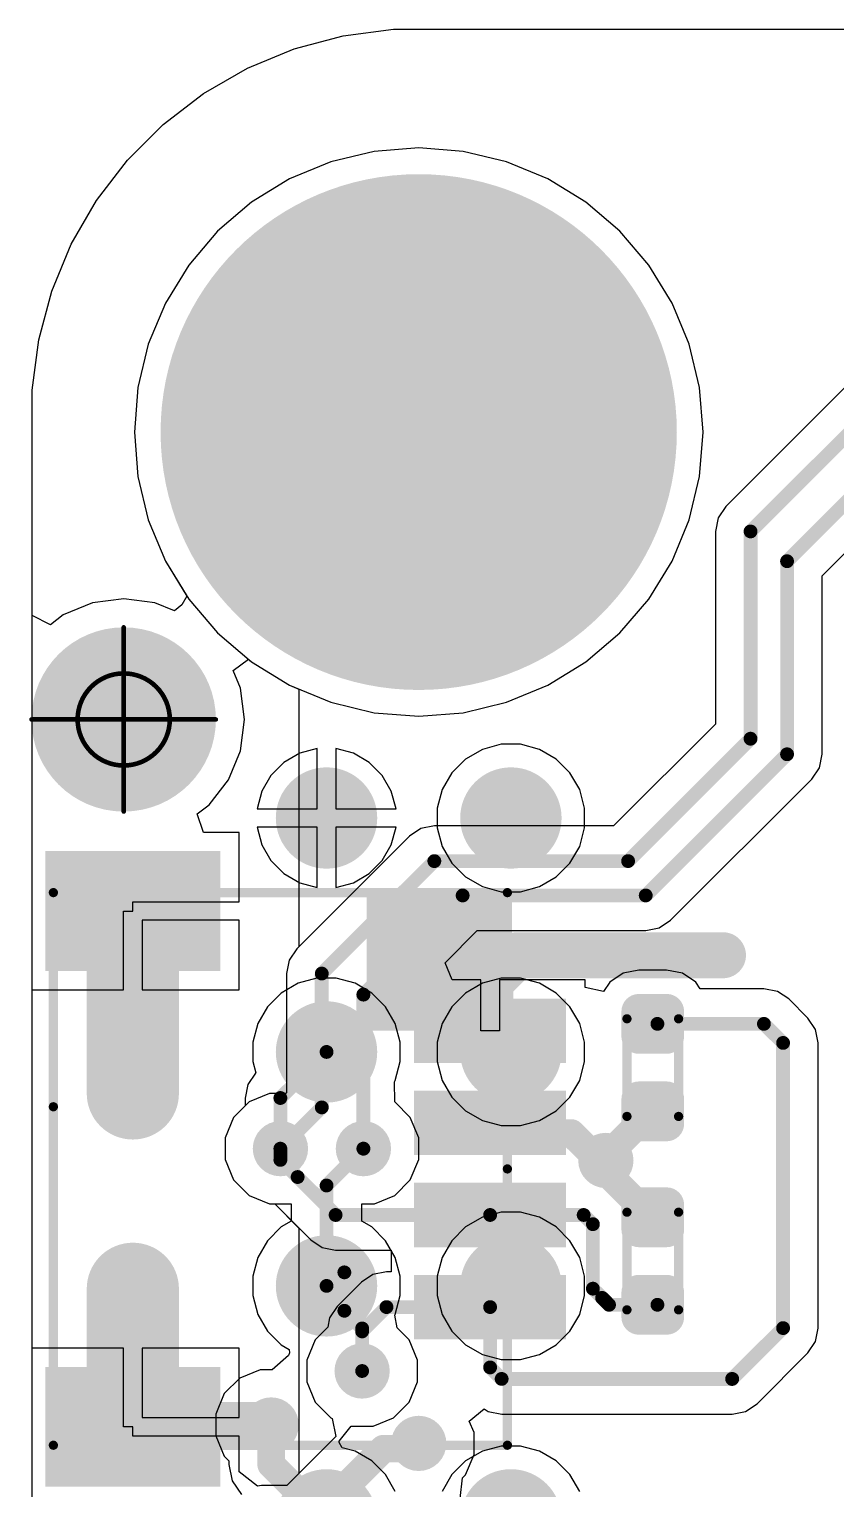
# Model space of a CAD drawing. Header units: inches. Extents: x 0.3 to 40.7, y 0 to 25.4.
# Drawn here: x 0.27 to 9.02, y 9.21 to 25.05 of the extents above; entities that cross this region are included whole.
import ezdxf

# ---------------------------------------------------------------- set-up
doc = ezdxf.new("R2010")
doc.units = ezdxf.units.IN
for name, color, linetype in [('BOTTOM', 5, 'Continuous'), ('Bottom Solder', 6, 'Continuous'), ('Pad Holes', 156, 'Continuous'), ('TOP', 1, 'Continuous'), ('Top Assembly', 56, 'Continuous'), ('Top Solder', 216, 'Continuous'), ('Via Holes', 16, 'Continuous')]:
    doc.layers.add(name, color=color, linetype=linetype)

# ---------------------------------------------------------------- blocks, each defined once
blk = doc.blocks.new('F_____________1___F_________1_2630')
at = {"layer": 'TOP'}
h = blk.add_hatch(color=1, dxfattribs=at)
edge = h.paths.add_edge_path()
edge.add_arc((0, 0), 0.5, 0, 360)
at = {"layer": 'Top Solder'}
h = blk.add_hatch(color=216, dxfattribs=at)
edge = h.paths.add_edge_path()
edge.add_arc((0, 0), 1, 0, 360)
at = {"layer": 'TOP'}
for points, const_width in [([(0.5, 0, 1), (-0.5, 0, 1)], 1), ([(-0.75, 0, 1), (-0.25, 0, 1)], 0.5), ([(0.25, 0, 1), (0.75, 0, 1)], 0.5)]:
    blk.add_lwpolyline(points, format="xyb", close=True, dxfattribs=dict(at, const_width=const_width))
at = {"layer": 'Top Assembly', "const_width": 0.05}
for points in [[(0, 0), (0, 1)], [(0, 0), (-1, 0)], [(1, 0), (0, 0)], [(0, -1), (0, 0)]]:
    blk.add_lwpolyline(points, dxfattribs=at)
at = {"layer": 'Top Assembly'}
for points, const_width in [([(-0.012, 1, 1), (0.012, 1, 1)], 0.025), ([(0.5, 0, 1), (-0.5, 0, 1)], 0.05), ([(-1.012, 0, 1), (-0.988, 0, 1)], 0.025), ([(-0.512, 0, 1), (-0.487, 0, 1)], 0.025), ([(-0.012, 0, 1), (0.012, 0, 1)], 0.025), ([(-0.012, 0, 1), (0.012, 0, 1)], 0.025), ([(-0.012, 0, 1), (0.012, 0, 1)], 0.025), ([(-0.012, 0, 1), (0.012, 0, 1)], 0.025), ([(0.487, 0, 1), (0.512, 0, 1)], 0.025), ([(0.988, 0, 1), (1.012, 0, 1)], 0.025), ([(-0.012, -1, 1), (0.012, -1, 1)], 0.025)]:
    blk.add_lwpolyline(points, format="xyb", close=True, dxfattribs=dict(at, const_width=const_width))
blk = doc.blocks.new('RES_0402_2641')
at = {"layer": 'TOP'}
h = blk.add_hatch(color=1, dxfattribs=at)
edge = h.paths.add_edge_path()
edge.add_arc((-0.34, -0.15), 0.14, 270, 360)
edge.add_line((-0.2, -0.15), (-0.2, 0.15))
edge.add_arc((-0.34, 0.15), 0.14, 0, 90)
edge.add_line((-0.34, 0.29), (-0.61, 0.29))
edge.add_arc((-0.61, 0.15), 0.14, 90, 180)
edge.add_line((-0.75, 0.15), (-0.75, -0.15))
edge.add_arc((-0.61, -0.15), 0.14, 180, 270)
edge.add_line((-0.61, -0.29), (-0.34, -0.29))
h = blk.add_hatch(color=1, dxfattribs=at)
edge = h.paths.add_edge_path()
edge.add_arc((0.34, 0.15), 0.14, 90, 180)
edge.add_line((0.2, 0.15), (0.2, -0.15))
edge.add_arc((0.34, -0.15), 0.14, 180, 270)
edge.add_line((0.34, -0.29), (0.61, -0.29))
edge.add_arc((0.61, -0.15), 0.14, 270, 360)
edge.add_line((0.75, -0.15), (0.75, 0.15))
edge.add_arc((0.61, 0.15), 0.14, 0, 90)
edge.add_line((0.61, 0.29), (0.34, 0.29))
at = {"layer": 'Top Solder'}
h = blk.add_hatch(color=216, dxfattribs=at)
edge = h.paths.add_edge_path()
edge.add_arc((-0.34, -0.15), 0.19, 270, 360)
edge.add_line((-0.15, -0.15), (-0.15, 0.15))
edge.add_arc((-0.34, 0.15), 0.19, 0, 90)
edge.add_line((-0.34, 0.34), (-0.61, 0.34))
edge.add_arc((-0.61, 0.15), 0.19, 90, 180)
edge.add_line((-0.8, 0.15), (-0.8, -0.15))
edge.add_arc((-0.61, -0.15), 0.19, 180, 270)
edge.add_line((-0.61, -0.34), (-0.34, -0.34))
h = blk.add_hatch(color=216, dxfattribs=at)
edge = h.paths.add_edge_path()
edge.add_arc((0.34, 0.15), 0.19, 90, 180)
edge.add_line((0.15, 0.15), (0.15, -0.15))
edge.add_arc((0.34, -0.15), 0.19, 180, 270)
edge.add_line((0.34, -0.34), (0.61, -0.34))
edge.add_arc((0.61, -0.15), 0.19, 270, 360)
edge.add_line((0.8, -0.15), (0.8, 0.15))
edge.add_arc((0.61, 0.15), 0.19, 0, 90)
edge.add_line((0.61, 0.34), (0.34, 0.34))
at = {"layer": 'Top Assembly', "const_width": 0.1}
for points in [[(-0.53, -0.28), (-0.53, 0.28)], [(0.53, 0.28), (-0.53, 0.28)], [(0.53, -0.28), (0.53, 0.28)], [(0.53, -0.28), (-0.53, -0.28)]]:
    blk.add_lwpolyline(points, dxfattribs=at)
at = {"layer": 'Top Assembly', "const_width": 0.05}
for points in [[(-0.555, 0.28, 1), (-0.505, 0.28, 1)], [(-0.555, 0.28, 1), (-0.505, 0.28, 1)], [(0.505, 0.28, 1), (0.555, 0.28, 1)], [(0.505, 0.28, 1), (0.555, 0.28, 1)], [(-0.555, -0.28, 1), (-0.505, -0.28, 1)], [(-0.555, -0.28, 1), (-0.505, -0.28, 1)], [(0.505, -0.28, 1), (0.555, -0.28, 1)], [(0.505, -0.28, 1), (0.555, -0.28, 1)]]:
    blk.add_lwpolyline(points, format="xyb", close=True, dxfattribs=at)
blk = doc.blocks.new('RES_0402_2642')
at = {"layer": 'TOP'}
h = blk.add_hatch(color=1, dxfattribs=at)
edge = h.paths.add_edge_path()
edge.add_arc((-0.34, -0.15), 0.14, 270, 360)
edge.add_line((-0.2, -0.15), (-0.2, 0.15))
edge.add_arc((-0.34, 0.15), 0.14, 0, 90)
edge.add_line((-0.34, 0.29), (-0.61, 0.29))
edge.add_arc((-0.61, 0.15), 0.14, 90, 180)
edge.add_line((-0.75, 0.15), (-0.75, -0.15))
edge.add_arc((-0.61, -0.15), 0.14, 180, 270)
edge.add_line((-0.61, -0.29), (-0.34, -0.29))
h = blk.add_hatch(color=1, dxfattribs=at)
edge = h.paths.add_edge_path()
edge.add_arc((0.34, 0.15), 0.14, 90, 180)
edge.add_line((0.2, 0.15), (0.2, -0.15))
edge.add_arc((0.34, -0.15), 0.14, 180, 270)
edge.add_line((0.34, -0.29), (0.61, -0.29))
edge.add_arc((0.61, -0.15), 0.14, 270, 360)
edge.add_line((0.75, -0.15), (0.75, 0.15))
edge.add_arc((0.61, 0.15), 0.14, 0, 90)
edge.add_line((0.61, 0.29), (0.34, 0.29))
at = {"layer": 'Top Solder'}
h = blk.add_hatch(color=216, dxfattribs=at)
edge = h.paths.add_edge_path()
edge.add_arc((-0.34, -0.15), 0.19, 270, 360)
edge.add_line((-0.15, -0.15), (-0.15, 0.15))
edge.add_arc((-0.34, 0.15), 0.19, 0, 90)
edge.add_line((-0.34, 0.34), (-0.61, 0.34))
edge.add_arc((-0.61, 0.15), 0.19, 90, 180)
edge.add_line((-0.8, 0.15), (-0.8, -0.15))
edge.add_arc((-0.61, -0.15), 0.19, 180, 270)
edge.add_line((-0.61, -0.34), (-0.34, -0.34))
h = blk.add_hatch(color=216, dxfattribs=at)
edge = h.paths.add_edge_path()
edge.add_arc((0.34, 0.15), 0.19, 90, 180)
edge.add_line((0.15, 0.15), (0.15, -0.15))
edge.add_arc((0.34, -0.15), 0.19, 180, 270)
edge.add_line((0.34, -0.34), (0.61, -0.34))
edge.add_arc((0.61, -0.15), 0.19, 270, 360)
edge.add_line((0.8, -0.15), (0.8, 0.15))
edge.add_arc((0.61, 0.15), 0.19, 0, 90)
edge.add_line((0.61, 0.34), (0.34, 0.34))
at = {"layer": 'Top Assembly', "const_width": 0.1}
for points in [[(-0.53, 0.28), (-0.53, -0.28)], [(-0.53, 0.28), (0.53, 0.28)], [(0.53, 0.28), (0.53, -0.28)], [(-0.53, -0.28), (0.53, -0.28)]]:
    blk.add_lwpolyline(points, dxfattribs=at)
at = {"layer": 'Top Assembly', "const_width": 0.05}
for points in [[(-0.555, 0.28, 1), (-0.505, 0.28, 1)], [(-0.555, 0.28, 1), (-0.505, 0.28, 1)], [(0.505, 0.28, 1), (0.555, 0.28, 1)], [(0.505, 0.28, 1), (0.555, 0.28, 1)], [(-0.555, -0.28, 1), (-0.505, -0.28, 1)], [(-0.555, -0.28, 1), (-0.505, -0.28, 1)], [(0.505, -0.28, 1), (0.555, -0.28, 1)], [(0.505, -0.28, 1), (0.555, -0.28, 1)]]:
    blk.add_lwpolyline(points, format="xyb", close=True, dxfattribs=at)
blk = doc.blocks.new('SM04B_SRSS_TB_LF__SN__F_________1_2643')
at = {"layer": 'TOP'}
for points in [[(-3.4, 2.838), (-2.2, 2.838), (-2.2, 1.038), (-3.4, 1.038)], [(2.2, 2.838), (3.4, 2.838), (3.4, 1.038), (2.2, 1.038)], [(-1.8, -1.162), (-1.2, -1.162), (-1.2, -2.712), (-1.8, -2.712)], [(-0.8, -1.162), (-0.2, -1.162), (-0.2, -2.712), (-0.8, -2.712)], [(0.2, -1.162), (0.8, -1.162), (0.8, -2.712), (0.2, -2.712)], [(1.2, -1.162), (1.8, -1.162), (1.8, -2.712), (1.2, -2.712)]]:
    blk.add_hatch(color=1, dxfattribs=at).paths.add_polyline_path(points)
at = {"layer": 'Top Assembly'}
blk.add_hatch(color=56, dxfattribs=at).paths.add_polyline_path([(1.5, -2.125), (3, -2.125), (3, -0.6), (1.5, -0.6)])
at = {"layer": 'Top Solder'}
for points in [[(-3.45, 2.888), (-2.15, 2.888), (-2.15, 0.988), (-3.45, 0.988)], [(2.15, 2.888), (3.45, 2.888), (3.45, 0.988), (2.15, 0.988)], [(-1.85, -1.112), (-1.15, -1.112), (-1.15, -2.762), (-1.85, -2.762)], [(-0.85, -1.112), (-0.15, -1.112), (-0.15, -2.762), (-0.85, -2.762)], [(0.15, -1.112), (0.85, -1.112), (0.85, -2.762), (0.15, -2.762)], [(1.15, -1.112), (1.85, -1.112), (1.85, -2.762), (1.15, -2.762)]]:
    blk.add_hatch(color=216, dxfattribs=at).paths.add_polyline_path(points)
at = {"layer": 'Top Assembly', "const_width": 0.1}
for points in [[(-3, 2.8), (-3, -2.125)], [(-3, 2.8), (0.675, 2.8)], [(0.675, 2.8), (3, 2.8)], [(3, 2.8), (3, -2.125)], [(-3, -2.125), (0, -2.125)], [(3, -2.125), (0, -2.125)]]:
    blk.add_lwpolyline(points, dxfattribs=at)
at = {"layer": 'Top Assembly', "const_width": 0.05}
for points in [[(-3.025, 2.8, 1), (-2.975, 2.8, 1)], [(-3.025, 2.8, 1), (-2.975, 2.8, 1)], [(0.65, 2.8, 1), (0.7, 2.8, 1)], [(0.65, 2.8, 1), (0.7, 2.8, 1)], [(2.975, 2.8, 1), (3.025, 2.8, 1)], [(2.975, 2.8, 1), (3.025, 2.8, 1)], [(-3.025, -2.125, 1), (-2.975, -2.125, 1)], [(-3.025, -2.125, 1), (-2.975, -2.125, 1)], [(-0.025, -2.125, 1), (0.025, -2.125, 1)], [(-0.025, -2.125, 1), (0.025, -2.125, 1)], [(2.975, -2.125, 1), (3.025, -2.125, 1)], [(2.975, -2.125, 1), (3.025, -2.125, 1)]]:
    blk.add_lwpolyline(points, format="xyb", close=True, dxfattribs=at)
blk = doc.blocks.new('TP_1_00MM_B_2647')
at = {"layer": 'BOTTOM'}
h = blk.add_hatch(color=5, dxfattribs=at)
edge = h.paths.add_edge_path()
edge.add_arc((0, 0), 0.5, 0, 360)
at = {"layer": 'Bottom Solder'}
h = blk.add_hatch(color=6, dxfattribs=at)
edge = h.paths.add_edge_path()
edge.add_arc((0, 0), 0.55, 0, 360)
blk = doc.blocks.new('TP_1_00MM_B_2648')
at = {"layer": 'BOTTOM'}
h = blk.add_hatch(color=5, dxfattribs=at)
edge = h.paths.add_edge_path()
edge.add_arc((0, 0), 0.5, 0, 360)
at = {"layer": 'Bottom Solder'}
h = blk.add_hatch(color=6, dxfattribs=at)
edge = h.paths.add_edge_path()
edge.add_arc((0, 0), 0.55, 0, 360)
blk = doc.blocks.new('TP_1_00MM_B_2649')
at = {"layer": 'BOTTOM'}
h = blk.add_hatch(color=5, dxfattribs=at)
edge = h.paths.add_edge_path()
edge.add_arc((0, 0), 0.5, 0, 360)
at = {"layer": 'Bottom Solder'}
h = blk.add_hatch(color=6, dxfattribs=at)
edge = h.paths.add_edge_path()
edge.add_arc((0, 0), 0.55, 0, 360)
blk = doc.blocks.new('TP_1_00MM_B_2650')
at = {"layer": 'BOTTOM'}
h = blk.add_hatch(color=5, dxfattribs=at)
edge = h.paths.add_edge_path()
edge.add_arc((0, 0), 0.5, 0, 360)
at = {"layer": 'Bottom Solder'}
h = blk.add_hatch(color=6, dxfattribs=at)
edge = h.paths.add_edge_path()
edge.add_arc((0, 0), 0.55, 0, 360)
blk = doc.blocks.new('TP_1_00MM_B_2651')
at = {"layer": 'BOTTOM'}
h = blk.add_hatch(color=5, dxfattribs=at)
edge = h.paths.add_edge_path()
edge.add_arc((0, 0), 0.5, 0, 360)
at = {"layer": 'Bottom Solder'}
h = blk.add_hatch(color=6, dxfattribs=at)
edge = h.paths.add_edge_path()
edge.add_arc((0, 0), 0.55, 0, 360)
blk = doc.blocks.new('TP_1_00MM_B_2652')
at = {"layer": 'BOTTOM'}
h = blk.add_hatch(color=5, dxfattribs=at)
edge = h.paths.add_edge_path()
edge.add_arc((0, 0), 0.5, 0, 360)
at = {"layer": 'Bottom Solder'}
h = blk.add_hatch(color=6, dxfattribs=at)
edge = h.paths.add_edge_path()
edge.add_arc((0, 0), 0.55, 0, 360)
blk = doc.blocks.new('TP_1_00MM_B_2653')
at = {"layer": 'BOTTOM'}
h = blk.add_hatch(color=5, dxfattribs=at)
edge = h.paths.add_edge_path()
edge.add_arc((0, 0), 0.5, 0, 360)
at = {"layer": 'Bottom Solder'}
h = blk.add_hatch(color=6, dxfattribs=at)
edge = h.paths.add_edge_path()
edge.add_arc((0, 0), 0.55, 0, 360)
blk = doc.blocks.new('TP_1_00MM_B_2654')
at = {"layer": 'BOTTOM'}
h = blk.add_hatch(color=5, dxfattribs=at)
edge = h.paths.add_edge_path()
edge.add_arc((0, 0), 0.5, 0, 360)
at = {"layer": 'Bottom Solder'}
h = blk.add_hatch(color=6, dxfattribs=at)
edge = h.paths.add_edge_path()
edge.add_arc((0, 0), 0.55, 0, 360)

msp = doc.modelspace()

# ---------------------------------------------------------------- hatches: boundary and pattern name
at = {"layer": 'BOTTOM'}
h = msp.add_hatch(color=5, dxfattribs=at)
edge = h.paths.add_edge_path()
edge.add_arc((4.5, 20.68), 1.5, 0, 360)
h = msp.add_hatch(color=5, dxfattribs=at)
edge = h.paths.add_edge_path()
edge.add_arc((3, 12.9), 0.3, 0, 360)
h = msp.add_hatch(color=5, dxfattribs=at)
edge = h.paths.add_edge_path()
edge.add_arc((3.9, 12.9), 0.3, 0, 360)
h = msp.add_hatch(color=5, dxfattribs=at)
edge = h.paths.add_edge_path()
edge.add_arc((6.53, 12.772), 0.3, 0, 360)
h = msp.add_hatch(color=5, dxfattribs=at)
edge = h.paths.add_edge_path()
edge.add_arc((3.886, 10.486), 0.3, 0, 360)
h = msp.add_hatch(color=5, dxfattribs=at)
edge = h.paths.add_edge_path()
edge.add_arc((2.9, 9.9), 0.3, 0, 360)
h = msp.add_hatch(color=5, dxfattribs=at)
edge = h.paths.add_edge_path()
edge.add_arc((4.5, 9.7), 0.3, 0, 360)
at = {"layer": 'Bottom Solder'}
h = msp.add_hatch(color=6, dxfattribs=at)
edge = h.paths.add_edge_path()
edge.add_arc((4.5, 20.68), 2.8, 0, 360)
at = {"layer": 'Pad Holes'}
h = msp.add_hatch(color=7, dxfattribs=at)
edge = h.paths.add_edge_path()
edge.add_arc((4.5, 20.68), 1.6, 0, 360)
at = {"layer": 'TOP'}
h = msp.add_hatch(color=1, dxfattribs=at)
edge = h.paths.add_edge_path()
edge.add_arc((4.5, 20.68), 1.5, 0, 360)
h = msp.add_hatch(color=1, dxfattribs=at)
edge = h.paths.add_edge_path()
edge.add_arc((3, 12.9), 0.3, 0, 360)
h = msp.add_hatch(color=1, dxfattribs=at)
edge = h.paths.add_edge_path()
edge.add_arc((3.9, 12.9), 0.3, 0, 360)
h = msp.add_hatch(color=1, dxfattribs=at)
edge = h.paths.add_edge_path()
edge.add_arc((6.53, 12.772), 0.3, 0, 360)
h = msp.add_hatch(color=1, dxfattribs=at)
edge = h.paths.add_edge_path()
edge.add_arc((3.886, 10.486), 0.3, 0, 360)
h = msp.add_hatch(color=1, dxfattribs=at)
edge = h.paths.add_edge_path()
edge.add_arc((2.9, 9.9), 0.3, 0, 360)
h = msp.add_hatch(color=1, dxfattribs=at)
edge = h.paths.add_edge_path()
edge.add_arc((4.5, 9.7), 0.3, 0, 360)
at = {"layer": 'Top Solder'}
h = msp.add_hatch(color=216, dxfattribs=at)
edge = h.paths.add_edge_path()
edge.add_arc((4.5, 20.68), 2.8, 0, 360)
at = {"layer": 'Via Holes'}
h = msp.add_hatch(color=7, dxfattribs=at)
edge = h.paths.add_edge_path()
edge.add_arc((3, 12.9), 0.15, 0, 360)
h = msp.add_hatch(color=7, dxfattribs=at)
edge = h.paths.add_edge_path()
edge.add_arc((3.9, 12.9), 0.15, 0, 360)
h = msp.add_hatch(color=7, dxfattribs=at)
edge = h.paths.add_edge_path()
edge.add_arc((6.53, 12.772), 0.15, 0, 360)
h = msp.add_hatch(color=7, dxfattribs=at)
edge = h.paths.add_edge_path()
edge.add_arc((3.886, 10.486), 0.15, 0, 360)
h = msp.add_hatch(color=7, dxfattribs=at)
edge = h.paths.add_edge_path()
edge.add_arc((2.9, 9.9), 0.15, 0, 360)
h = msp.add_hatch(color=7, dxfattribs=at)
edge = h.paths.add_edge_path()
edge.add_arc((4.5, 9.7), 0.15, 0, 360)

# ---------------------------------------------------------------- linework, layer by layer
at = {"layer": 'BOTTOM'}
for p, q in [((3.68, 24.982), (4.225, 25.054)), ((4.225, 25.054), (4.5, 25.054)), ((4.5, 25.054), (15.725, 25.054)), ((3.149, 24.84), (3.68, 24.982)), ((2.641, 24.63), (3.149, 24.84)), ((2.165, 24.355), (2.641, 24.63)), ((1.729, 24.02), (2.165, 24.355)), ((1.34, 23.631), (1.729, 24.02)), ((1.005, 23.195), (1.34, 23.631)), ((3.547, 23.614), (3.1, 23.428)), ((4.017, 23.727), (3.547, 23.614)), ((4.5, 23.765), (4.017, 23.727)), ((4.983, 23.727), (4.5, 23.765)), ((5.453, 23.614), (4.983, 23.727)), ((5.9, 23.428), (5.453, 23.614)), ((3.1, 23.428), (2.687, 23.175)), ((6.313, 23.175), (5.9, 23.428)), ((0.73, 22.719), (1.005, 23.195)), ((2.687, 23.175), (2.319, 22.861)), ((6.681, 22.861), (6.313, 23.175)), ((2.319, 22.861), (2.005, 22.493)), ((6.995, 22.493), (6.681, 22.861)), ((0.52, 22.211), (0.73, 22.719)), ((2.005, 22.493), (1.752, 22.08)), ((7.248, 22.08), (6.995, 22.493)), ((0.378, 21.68), (0.52, 22.211)), ((1.752, 22.08), (1.566, 21.633)), ((7.434, 21.633), (7.248, 22.08)), ((0.306, 21.135), (0.378, 21.68)), ((1.566, 21.633), (1.453, 21.163)), ((7.547, 21.163), (7.434, 21.633)), ((0.306, 20.86), (0.306, 21.135)), ((1.453, 21.163), (1.416, 20.68)), ((7.585, 20.68), (7.547, 21.163)), ((0.306, 4.5), (0.306, 20.86)), ((1.416, 20.68), (1.453, 20.197)), ((7.547, 20.197), (7.585, 20.68)), ((1.453, 20.197), (1.566, 19.727)), ((7.434, 19.727), (7.547, 20.197)), ((1.566, 19.727), (1.752, 19.28)), ((7.248, 19.28), (7.434, 19.727)), ((1.752, 19.28), (2.005, 18.867)), ((6.995, 18.867), (7.248, 19.28)), ((2.005, 18.867), (2.319, 18.499)), ((6.681, 18.499), (6.995, 18.867)), ((2.319, 18.499), (2.687, 18.185)), ((6.313, 18.185), (6.681, 18.499)), ((2.687, 18.185), (3.1, 17.932)), ((5.9, 17.932), (6.313, 18.185)), ((3.1, 17.932), (3.547, 17.746)), ((5.453, 17.746), (5.9, 17.932)), ((3.547, 17.746), (4.017, 17.633)), ((4.017, 17.633), (4.5, 17.596)), ((4.5, 17.596), (4.983, 17.633)), ((4.983, 17.633), (5.453, 17.746)), ((5.395, 17.29), (5.191, 17.235)), ((5.605, 17.29), (5.395, 17.29)), ((5.809, 17.235), (5.605, 17.29)), ((3.209, 17.193), (3.037, 17.093)), ((3.4, 17.244), (3.209, 17.193)), ((3.4, 16.59), (3.4, 17.244)), ((3.791, 17.193), (3.6, 17.244)), ((3.6, 17.244), (3.6, 16.59)), ((3.963, 17.093), (3.791, 17.193)), ((5.009, 17.13), (4.86, 16.981)), ((5.191, 17.235), (5.009, 17.13)), ((5.991, 17.13), (5.809, 17.235)), ((6.14, 16.981), (5.991, 17.13)), ((3.037, 17.093), (2.897, 16.953)), ((4.103, 16.953), (3.963, 17.093)), ((4.86, 16.981), (4.755, 16.799)), ((6.246, 16.799), (6.14, 16.981)), ((2.897, 16.953), (2.797, 16.781)), ((4.203, 16.781), (4.103, 16.953)), ((4.755, 16.799), (4.7, 16.595)), ((6.3, 16.595), (6.246, 16.799)), ((2.797, 16.781), (2.746, 16.59)), ((4.254, 16.59), (4.203, 16.781)), ((2.746, 16.59), (3.4, 16.59)), ((3.6, 16.59), (4.254, 16.59)), ((4.7, 16.595), (4.7, 16.385)), ((6.3, 16.385), (6.3, 16.595)), ((3.4, 16.39), (2.746, 16.39)), ((2.746, 16.39), (2.797, 16.199)), ((3.4, 15.736), (3.4, 16.39)), ((4.254, 16.39), (3.6, 16.39)), ((3.6, 16.39), (3.6, 15.736)), ((4.203, 16.199), (4.254, 16.39)), ((4.7, 16.385), (4.755, 16.181)), ((6.246, 16.181), (6.3, 16.385)), ((2.797, 16.199), (2.897, 16.027)), ((4.103, 16.027), (4.203, 16.199)), ((4.755, 16.181), (4.86, 15.999)), ((6.14, 15.999), (6.246, 16.181)), ((2.897, 16.027), (3.037, 15.887)), ((3.963, 15.887), (4.103, 16.027)), ((3.037, 15.887), (3.209, 15.787)), ((3.791, 15.787), (3.963, 15.887)), ((4.86, 15.999), (5.009, 15.85)), ((5.009, 15.85), (5.191, 15.745)), ((5.809, 15.745), (5.991, 15.85)), ((5.991, 15.85), (6.14, 15.999)), ((3.209, 15.787), (3.4, 15.736)), ((3.6, 15.736), (3.791, 15.787)), ((5.191, 15.745), (5.395, 15.69)), ((5.395, 15.69), (5.605, 15.69)), ((5.605, 15.69), (5.809, 15.745)), ((3.395, 14.75), (3.191, 14.695)), ((3.605, 14.75), (3.395, 14.75)), ((3.809, 14.695), (3.605, 14.75)), ((5.395, 14.75), (5.191, 14.695)), ((5.605, 14.75), (5.395, 14.75)), ((5.809, 14.695), (5.605, 14.75)), ((3.009, 14.59), (2.86, 14.441)), ((3.191, 14.695), (3.009, 14.59)), ((3.991, 14.59), (3.809, 14.695)), ((4.14, 14.441), (3.991, 14.59)), ((5.009, 14.59), (4.86, 14.441)), ((5.191, 14.695), (5.009, 14.59)), ((5.991, 14.59), (5.809, 14.695)), ((6.14, 14.441), (5.991, 14.59)), ((2.86, 14.441), (2.755, 14.259)), ((4.245, 14.259), (4.14, 14.441)), ((4.86, 14.441), (4.755, 14.259)), ((6.246, 14.259), (6.14, 14.441)), ((2.755, 14.259), (2.7, 14.055)), ((4.3, 14.055), (4.245, 14.259)), ((4.755, 14.259), (4.7, 14.055)), ((6.3, 14.055), (6.246, 14.259)), ((2.7, 14.055), (2.7, 13.845)), ((4.3, 13.845), (4.3, 14.055)), ((4.7, 14.055), (4.7, 13.845)), ((6.3, 13.845), (6.3, 14.055)), ((2.7, 13.845), (2.733, 13.723)), ((4.245, 13.641), (4.3, 13.845)), ((4.7, 13.845), (4.755, 13.641)), ((6.246, 13.641), (6.3, 13.845)), ((2.73, 13.72), (2.647, 13.596)), ((2.733, 13.723), (2.73, 13.72)), ((4.237, 13.626), (4.245, 13.641)), ((4.755, 13.641), (4.86, 13.459)), ((6.14, 13.459), (6.246, 13.641)), ((2.647, 13.596), (2.618, 13.45)), ((4.24, 13.409), (4.237, 13.626)), ((2.618, 13.366), (2.491, 13.24)), ((2.618, 13.45), (2.618, 13.366)), ((4.409, 13.24), (4.24, 13.409)), ((4.86, 13.459), (5.009, 13.31)), ((5.991, 13.31), (6.14, 13.459)), ((2.491, 13.24), (2.4, 13.019)), ((4.5, 13.019), (4.409, 13.24)), ((5.009, 13.31), (5.191, 13.205)), ((5.191, 13.205), (5.395, 13.15)), ((5.605, 13.15), (5.809, 13.205)), ((5.809, 13.205), (5.991, 13.31)), ((2.4, 13.019), (2.4, 12.781)), ((4.5, 12.781), (4.5, 13.019)), ((5.395, 13.15), (5.605, 13.15)), ((2.4, 12.781), (2.491, 12.56)), ((4.409, 12.56), (4.5, 12.781)), ((2.491, 12.56), (2.66, 12.391)), ((4.24, 12.391), (4.409, 12.56)), ((2.66, 12.391), (2.881, 12.3)), ((4.019, 12.3), (4.24, 12.391)), ((2.881, 12.3), (3.118, 12.3)), ((3.118, 12.3), (3.118, 12.113)), ((3.882, 12.113), (3.882, 12.3)), ((3.882, 12.3), (4.019, 12.3)), ((5.395, 12.21), (5.191, 12.155)), ((5.605, 12.21), (5.395, 12.21)), ((5.809, 12.155), (5.605, 12.21)), ((3.009, 12.05), (2.86, 11.901)), ((3.118, 12.113), (3.009, 12.05)), ((3.991, 12.05), (3.882, 12.113)), ((4.14, 11.901), (3.991, 12.05)), ((5.009, 12.05), (4.86, 11.901)), ((5.191, 12.155), (5.009, 12.05)), ((5.991, 12.05), (5.809, 12.155)), ((6.14, 11.901), (5.991, 12.05)), ((2.86, 11.901), (2.755, 11.719)), ((4.245, 11.719), (4.14, 11.901)), ((4.86, 11.901), (4.755, 11.719)), ((6.246, 11.719), (6.14, 11.901)), ((2.755, 11.719), (2.7, 11.515)), ((4.3, 11.515), (4.245, 11.719)), ((4.755, 11.719), (4.7, 11.515)), ((6.3, 11.515), (6.246, 11.719)), ((2.7, 11.515), (2.7, 11.305)), ((4.3, 11.305), (4.3, 11.515)), ((4.7, 11.515), (4.7, 11.305)), ((6.3, 11.305), (6.3, 11.515)), ((2.7, 11.305), (2.755, 11.101)), ((4.245, 11.101), (4.3, 11.305)), ((4.7, 11.305), (4.755, 11.101)), ((6.246, 11.101), (6.3, 11.305)), ((2.755, 11.101), (2.86, 10.919)), ((4.24, 11.091), (4.245, 11.101)), ((4.755, 11.101), (4.86, 10.919)), ((6.14, 10.919), (6.246, 11.101)), ((4.267, 10.953), (4.24, 11.091)), ((4.395, 10.826), (4.267, 10.953)), ((2.86, 10.919), (3.009, 10.77)), ((4.486, 10.605), (4.395, 10.826)), ((4.86, 10.919), (5.009, 10.77)), ((5.991, 10.77), (6.14, 10.919)), ((3.086, 10.655), (2.91, 10.5)), ((3.009, 10.77), (3.096, 10.719)), ((3.099, 10.684), (3.086, 10.655)), ((3.096, 10.719), (3.099, 10.684)), ((5.009, 10.77), (5.191, 10.665)), ((5.191, 10.665), (5.395, 10.61)), ((5.605, 10.61), (5.809, 10.665)), ((5.809, 10.665), (5.991, 10.77)), ((2.781, 10.5), (2.56, 10.409)), ((2.91, 10.5), (2.781, 10.5)), ((4.486, 10.367), (4.486, 10.605)), ((5.395, 10.61), (5.605, 10.61)), ((2.56, 10.409), (2.391, 10.24)), ((4.395, 10.146), (4.486, 10.367)), ((2.391, 10.24), (2.3, 10.019)), ((4.226, 9.977), (4.395, 10.146)), ((2.3, 10.019), (2.3, 9.781)), ((3.638, 9.723), (3.767, 9.886)), ((3.767, 9.886), (4.005, 9.886)), ((4.005, 9.886), (4.226, 9.977)), ((2.3, 9.781), (2.391, 9.56)), ((3.637, 9.71), (3.638, 9.723)), ((3.669, 9.653), (3.637, 9.71)), ((5.395, 9.67), (5.191, 9.615)), ((5.605, 9.67), (5.395, 9.67)), ((5.809, 9.615), (5.605, 9.67)), ((2.391, 9.56), (2.441, 9.51)), ((2.441, 9.51), (2.441, 9.47)), ((3.809, 9.615), (3.669, 9.653)), ((3.991, 9.51), (3.809, 9.615)), ((4.14, 9.361), (3.991, 9.51)), ((5.009, 9.51), (4.86, 9.361)), ((5.191, 9.615), (5.009, 9.51)), ((5.991, 9.51), (5.809, 9.615)), ((6.14, 9.361), (5.991, 9.51)), ((2.441, 9.47), (2.476, 9.294)), ((4.245, 9.179), (4.14, 9.361)), ((4.86, 9.361), (4.755, 9.179)), ((6.246, 9.179), (6.14, 9.361)), ((2.476, 9.294), (2.576, 9.146))]:
    msp.add_line(p, q, dxfattribs=at)
for points, const_width in [([(3, 13.45), (3.5, 13.95)], 0.15), ([(3, 12.9), (3, 13.45)], 0.15), ([(3.5, 12.5), (3.9, 12.9)], 0.15), ([(3.5, 11.41), (3.5, 12.5)], 0.15), ([(3.694, 11.14), (3.694, 11.557)], 0.15), ([(3.694, 11.14), (3.886, 10.948)], 0.15), ([(3.886, 10.486), (3.886, 10.948)], 0.15), ([(2.9, 9.47), (2.9, 9.9)], 0.3), ([(2.9, 9.47), (3.5, 8.87)], 0.3)]:
    msp.add_lwpolyline(points, dxfattribs=dict(at, const_width=const_width))
for points, const_width in [([(3.463, 13.95, 1), (3.538, 13.95, 1)], 0.075), ([(2.962, 13.45, 1), (3.037, 13.45, 1)], 0.075), ([(2.962, 13.45, 1), (3.037, 13.45, 1)], 0.075), ([(2.962, 12.9, 1), (3.037, 12.9, 1)], 0.075), ([(3.862, 12.9, 1), (3.938, 12.9, 1)], 0.075), ([(3.463, 12.5, 1), (3.538, 12.5, 1)], 0.075), ([(3.463, 12.5, 1), (3.538, 12.5, 1)], 0.075), ([(3.656, 11.557, 1), (3.731, 11.557, 1)], 0.075), ([(3.463, 11.41, 1), (3.538, 11.41, 1)], 0.075), ([(3.656, 11.14, 1), (3.731, 11.14, 1)], 0.075), ([(3.656, 11.14, 1), (3.731, 11.14, 1)], 0.075), ([(3.849, 10.948, 1), (3.924, 10.948, 1)], 0.075), ([(3.849, 10.948, 1), (3.924, 10.948, 1)], 0.075), ([(3.849, 10.486, 1), (3.924, 10.486, 1)], 0.075), ([(2.825, 9.9, 1), (2.975, 9.9, 1)], 0.15), ([(2.825, 9.47, 1), (2.975, 9.47, 1)], 0.15), ([(2.825, 9.47, 1), (2.975, 9.47, 1)], 0.15)]:
    msp.add_lwpolyline(points, format="xyb", close=True, dxfattribs=dict(at, const_width=const_width))
at = {"layer": 'TOP'}
for p, q in [((3.68, 24.982), (4.225, 25.054)), ((4.225, 25.054), (4.5, 25.054)), ((4.5, 25.054), (15.79, 25.054)), ((3.149, 24.84), (3.68, 24.982)), ((2.641, 24.63), (3.149, 24.84)), ((2.165, 24.355), (2.641, 24.63)), ((1.729, 24.02), (2.165, 24.355)), ((1.34, 23.631), (1.729, 24.02)), ((1.005, 23.195), (1.34, 23.631)), ((3.547, 23.614), (3.1, 23.428)), ((4.017, 23.727), (3.547, 23.614)), ((4.5, 23.765), (4.017, 23.727)), ((4.983, 23.727), (4.5, 23.765)), ((5.453, 23.614), (4.983, 23.727)), ((5.9, 23.428), (5.453, 23.614)), ((3.1, 23.428), (2.687, 23.175)), ((6.313, 23.175), (5.9, 23.428)), ((0.73, 22.719), (1.005, 23.195)), ((2.687, 23.175), (2.319, 22.861)), ((6.681, 22.861), (6.313, 23.175)), ((2.319, 22.861), (2.005, 22.493)), ((6.995, 22.493), (6.681, 22.861)), ((0.52, 22.211), (0.73, 22.719)), ((2.005, 22.493), (1.752, 22.08)), ((7.248, 22.08), (6.995, 22.493)), ((0.378, 21.68), (0.52, 22.211)), ((1.752, 22.08), (1.566, 21.633)), ((7.434, 21.633), (7.248, 22.08)), ((0.306, 21.135), (0.378, 21.68)), ((1.566, 21.633), (1.453, 21.163)), ((7.547, 21.163), (7.434, 21.633)), ((9.567, 21.609), (7.83, 19.872)), ((0.306, 20.86), (0.306, 21.135)), ((1.453, 21.163), (1.416, 20.68)), ((7.585, 20.68), (7.547, 21.163)), ((0.306, 18.688), (0.306, 20.86)), ((1.416, 20.68), (1.453, 20.197)), ((7.547, 20.197), (7.585, 20.68)), ((8.878, 19.119), (10.439, 20.68)), ((1.453, 20.197), (1.566, 19.727)), ((7.434, 19.727), (7.547, 20.197)), ((7.83, 19.872), (7.747, 19.748)), ((1.566, 19.727), (1.752, 19.28)), ((7.248, 19.28), (7.434, 19.727)), ((7.747, 19.748), (7.718, 19.601)), ((7.718, 19.601), (7.718, 17.509)), ((1.752, 19.28), (1.984, 18.9)), ((6.995, 18.867), (7.248, 19.28)), ((8.878, 17.182), (8.878, 19.119)), ((1.3, 18.871), (0.961, 18.827)), ((1.639, 18.827), (1.3, 18.871)), ((1.984, 18.9), (1.932, 18.806)), ((6.681, 18.499), (6.995, 18.867)), ((0.961, 18.827), (0.644, 18.696)), ((1.852, 18.738), (1.639, 18.827)), ((1.932, 18.806), (1.852, 18.738)), ((0.506, 18.589), (0.306, 18.688)), ((0.644, 18.696), (0.506, 18.589)), ((6.313, 18.185), (6.681, 18.499)), ((2.486, 18.093), (2.653, 18.214)), ((2.486, 18.093), (2.653, 18.214)), ((2.567, 17.899), (2.486, 18.093)), ((2.567, 17.899), (2.486, 18.093)), ((2.653, 18.214), (2.687, 18.185)), ((2.653, 18.214), (2.687, 18.185)), ((2.687, 18.185), (3.1, 17.932)), ((2.687, 18.185), (3.1, 17.932)), ((5.9, 17.932), (6.313, 18.185)), ((3.1, 17.932), (3.547, 17.746)), ((3.1, 17.932), (3.2, 17.89)), ((5.453, 17.746), (5.9, 17.932)), ((2.611, 17.56), (2.567, 17.899)), ((2.611, 17.56), (2.567, 17.899)), ((3.2, 17.89), (3.2, 15.093)), ((3.547, 17.746), (4.017, 17.633)), ((4.017, 17.633), (4.5, 17.596)), ((4.5, 17.596), (4.983, 17.633)), ((4.983, 17.633), (5.453, 17.746)), ((2.567, 17.221), (2.611, 17.56)), ((2.567, 17.221), (2.611, 17.56)), ((7.718, 17.509), (6.613, 16.405)), ((2.436, 16.904), (2.567, 17.221)), ((2.436, 16.904), (2.567, 17.221)), ((8.849, 17.036), (8.878, 17.182)), ((8.766, 16.912), (8.849, 17.036)), ((2.227, 16.633), (2.436, 16.904)), ((2.227, 16.633), (2.436, 16.904)), ((7.233, 15.379), (8.766, 16.912)), ((2.098, 16.534), (2.227, 16.633)), ((2.098, 16.534), (2.227, 16.633)), ((2.166, 16.334), (2.098, 16.534)), ((2.166, 16.334), (2.098, 16.534)), ((2.553, 16.334), (2.166, 16.334)), ((2.553, 16.334), (2.166, 16.334)), ((2.553, 15.58), (2.553, 16.334)), ((2.553, 15.58), (2.553, 16.334)), ((4.523, 16.376), (4.399, 16.293)), ((4.67, 16.405), (4.523, 16.376)), ((6.613, 16.405), (4.67, 16.405)), ((4.399, 16.293), (3.178, 15.071)), ((1.399, 15.48), (1.399, 15.58)), ((1.399, 15.58), (2.553, 15.58)), ((1.399, 15.48), (1.399, 15.58)), ((1.399, 15.58), (2.553, 15.58)), ((1.299, 14.626), (1.299, 15.48)), ((1.299, 15.48), (1.399, 15.48)), ((1.299, 14.626), (1.299, 15.48)), ((1.299, 15.48), (1.399, 15.48)), ((2.553, 15.38), (1.499, 15.38)), ((1.499, 15.38), (1.499, 14.626)), ((2.553, 15.38), (1.499, 15.38)), ((1.499, 15.38), (1.499, 14.626)), ((2.553, 14.626), (2.553, 15.38)), ((2.553, 14.626), (2.553, 15.38)), ((7.109, 15.296), (7.233, 15.379)), ((4.787, 14.919), (5.135, 15.267)), ((5.135, 15.267), (6.963, 15.267)), ((6.963, 15.267), (7.109, 15.296)), ((3.178, 15.071), (3.095, 14.947)), ((3.178, 15.071), (3.095, 14.947)), ((3.2, 15.093), (3.178, 15.071)), ((3.095, 14.947), (3.066, 14.801)), ((3.095, 14.947), (3.066, 14.801)), ((4.863, 14.734), (4.787, 14.919)), ((3.066, 14.801), (3.066, 13.507)), ((3.066, 14.801), (3.066, 13.507)), ((6.717, 14.804), (6.572, 14.707)), ((6.889, 14.839), (6.717, 14.804)), ((7.189, 14.839), (6.889, 14.839)), ((7.361, 14.804), (7.189, 14.839)), ((7.506, 14.707), (7.361, 14.804)), ((0.306, 10.734), (0.306, 14.626)), ((0.306, 14.626), (1.299, 14.626)), ((0.306, 10.734), (0.306, 14.626)), ((0.306, 14.626), (1.299, 14.626)), ((1.499, 14.626), (2.553, 14.626)), ((1.499, 14.626), (2.553, 14.626)), ((5.175, 14.734), (4.863, 14.734)), ((5.175, 14.18), (5.175, 14.734)), ((6.304, 14.734), (5.375, 14.734)), ((5.375, 14.734), (5.375, 14.18)), ((6.304, 14.649), (6.304, 14.734)), ((6.503, 14.605), (6.304, 14.649)), ((6.572, 14.707), (6.503, 14.605)), ((7.553, 14.637), (7.506, 14.707)), ((8.245, 14.637), (7.553, 14.637)), ((8.391, 14.608), (8.245, 14.637)), ((8.515, 14.525), (8.391, 14.608)), ((8.722, 14.318), (8.515, 14.525)), ((8.805, 14.194), (8.722, 14.318)), ((5.375, 14.18), (5.175, 14.18)), ((8.834, 14.048), (8.805, 14.194)), ((8.834, 10.952), (8.834, 14.048)), ((2.881, 13.5), (2.66, 13.409)), ((2.881, 13.5), (2.66, 13.409)), ((3.059, 13.5), (2.881, 13.5)), ((3.059, 13.5), (2.881, 13.5)), ((3.066, 13.507), (3.059, 13.5)), ((3.066, 13.507), (3.059, 13.5)), ((2.66, 13.409), (2.491, 13.24)), ((2.66, 13.409), (2.491, 13.24)), ((2.491, 13.24), (2.4, 13.019)), ((2.491, 13.24), (2.4, 13.019)), ((2.4, 13.019), (2.4, 12.781)), ((2.4, 13.019), (2.4, 12.781)), ((2.4, 12.781), (2.491, 12.56)), ((2.4, 12.781), (2.491, 12.56)), ((2.491, 12.56), (2.66, 12.391)), ((2.491, 12.56), (2.66, 12.391)), ((2.66, 12.391), (2.881, 12.3)), ((2.66, 12.391), (2.881, 12.3)), ((2.881, 12.3), (2.938, 12.3)), ((2.881, 12.3), (2.938, 12.3)), ((2.938, 12.3), (3.328, 11.91)), ((2.938, 12.3), (3.2, 12.037)), ((3.2, 12.037), (3.2, 9.374)), ((3.328, 11.91), (3.452, 11.827)), ((3.452, 11.827), (3.598, 11.798)), ((3.598, 11.798), (4.2, 11.798)), ((4.2, 11.798), (4.2, 11.562)), ((3.88, 11.45), (3.616, 11.186)), ((4.004, 11.533), (3.88, 11.45)), ((4.15, 11.562), (4.004, 11.533)), ((4.2, 11.562), (4.15, 11.562)), ((3.616, 11.186), (3.533, 11.062)), ((3.513, 10.961), (3.377, 10.826)), ((3.533, 11.062), (3.513, 10.961)), ((8.805, 10.806), (8.834, 10.952)), ((3.377, 10.826), (3.286, 10.605)), ((8.722, 10.682), (8.805, 10.806)), ((1.299, 10.734), (0.306, 10.734)), ((1.299, 10.734), (0.306, 10.734)), ((1.299, 9.88), (1.299, 10.734)), ((1.299, 9.88), (1.299, 10.734)), ((2.553, 10.734), (1.499, 10.734)), ((1.499, 10.734), (1.499, 9.98)), ((2.553, 10.734), (1.499, 10.734)), ((1.499, 10.734), (1.499, 9.98)), ((2.553, 9.98), (2.553, 10.734)), ((2.553, 9.98), (2.553, 10.734)), ((8.17, 10.13), (8.722, 10.682)), ((3.286, 10.605), (3.286, 10.367)), ((3.286, 10.367), (3.377, 10.146)), ((3.377, 10.146), (3.546, 9.977)), ((5.049, 9.943), (5.21, 10.076)), ((5.21, 10.076), (5.254, 10.047)), ((5.254, 10.047), (5.4, 10.018)), ((5.4, 10.018), (7.9, 10.018)), ((7.9, 10.018), (8.046, 10.047)), ((8.046, 10.047), (8.17, 10.13)), ((1.399, 9.88), (1.299, 9.88)), ((1.399, 9.88), (1.299, 9.88)), ((1.399, 9.78), (1.399, 9.88)), ((1.399, 9.78), (1.399, 9.88)), ((1.499, 9.98), (2.553, 9.98)), ((1.499, 9.98), (2.553, 9.98)), ((3.546, 9.977), (3.562, 9.971)), ((3.562, 9.971), (3.601, 9.775)), ((5.1, 9.819), (5.049, 9.943)), ((2.553, 9.78), (1.399, 9.78)), ((2.553, 9.78), (1.399, 9.78)), ((2.553, 9.393), (2.553, 9.78)), ((2.553, 9.393), (2.553, 9.78)), ((3.601, 9.775), (3.071, 9.244)), ((5.1, 9.581), (5.1, 9.819)), ((5.009, 9.36), (5.1, 9.581)), ((2.753, 9.236), (2.553, 9.393)), ((2.753, 9.236), (2.553, 9.393)), ((3.2, 9.374), (3.071, 9.244)), ((4.974, 9.326), (5.009, 9.36)), ((2.795, 9.244), (2.753, 9.236)), ((2.795, 9.244), (2.753, 9.236)), ((3.071, 9.244), (2.795, 9.244)), ((3.071, 9.244), (2.795, 9.244)), ((4.951, 9.101), (4.974, 9.326))]:
    msp.add_line(p, q, dxfattribs=at)
for points, const_width in [([(8.1, 19.601), (9.838, 21.339)], 0.15), ([(8.496, 19.278), (10.28, 21.062)], 0.15), ([(8.1, 17.351), (8.1, 19.601)], 0.15), ([(8.496, 17.182), (8.496, 19.278)], 0.15), ([(6.772, 16.022), (8.1, 17.351)], 0.15), ([(6.963, 15.649), (8.496, 17.182)], 0.15), ([(3.448, 14.801), (4.67, 16.022)], 0.15), ([(4.67, 16.022), (6.772, 16.022)], 0.15), ([(1.399, 13.499), (1.399, 15.48)], 1), ([(3.9, 14.573), (4.976, 15.649)], 0.15), ([(4.976, 15.649), (6.963, 15.649)], 0.15), ([(5.275, 14.707), (5.567, 15)], 0.5), ([(5.567, 15), (7.8, 15)], 0.5), ([(5.275, 14.18), (5.275, 14.707)], 0.5), ([(3.448, 13.348), (3.448, 14.801)], 0.15), ([(3.9, 12.9), (3.9, 14.573)], 0.15), ([(7.089, 14.255), (8.245, 14.255)], 0.15), ([(8.245, 14.255), (8.452, 14.048)], 0.15), ([(8.452, 10.952), (8.452, 14.048)], 0.15), ([(3, 12.9), (3.448, 13.348)], 0.15), ([(5.275, 13.18), (5.384, 13.07)], 0.3), ([(6.608, 12.889), (7.024, 13.305)], 0.3), ([(7.024, 13.305), (7.039, 13.305)], 0.3), ([(5.384, 13.07), (6.154, 13.07)], 0.3), ([(6.154, 13.07), (6.453, 12.772)], 0.3), ([(6.53, 12.772), (6.608, 12.85)], 0.3), ([(6.608, 12.85), (6.608, 12.889)], 0.3), ([(3, 12.778), (3, 12.9)], 0.15), ([(3, 12.778), (3.186, 12.592)], 0.15), ([(6.453, 12.772), (6.53, 12.772)], 0.3), ([(6.53, 12.772), (6.587, 12.714)], 0.3), ([(6.587, 12.592), (6.587, 12.714)], 0.3), ([(6.587, 12.592), (7.024, 12.155)], 0.3), ([(3.186, 12.592), (3.186, 12.592)], 0.15), ([(3.186, 12.592), (3.598, 12.18)], 0.15), ([(3.598, 12.18), (5.275, 12.18)], 0.15), ([(5.275, 12.18), (6.289, 12.18)], 0.15), ([(6.289, 12.18), (6.389, 12.08)], 0.15), ([(7.024, 12.155), (7.039, 12.155)], 0.3), ([(6.389, 11.38), (6.389, 12.08)], 0.15), ([(1.399, 9.88), (1.399, 11.379)], 1), ([(6.389, 11.38), (6.49, 11.28)], 0.15), ([(3.886, 10.916), (4.15, 11.18)], 0.15), ([(4.15, 11.18), (5.275, 11.18)], 0.15), ([(5.275, 10.525), (5.275, 11.18)], 0.15), ([(6.49, 11.28), (6.564, 11.205)], 0.15), ([(6.564, 11.205), (7.089, 11.205)], 0.15), ([(3.886, 10.486), (3.886, 10.916)], 0.15), ([(7.9, 10.4), (8.452, 10.952)], 0.15), ([(5.275, 10.525), (5.4, 10.4)], 0.15), ([(5.4, 10.4), (7.9, 10.4)], 0.15), ([(1.399, 9.88), (1.419, 9.9)], 0.5), ([(1.419, 9.9), (2.9, 9.9)], 0.5), ([(4.443, 9.643), (4.5, 9.7)], 0.3), ([(2.975, 8.5), (4.118, 9.643)], 0.3), ([(4.118, 9.643), (4.443, 9.643)], 0.3)]:
    msp.add_lwpolyline(points, dxfattribs=dict(at, const_width=const_width))
for points, const_width in [([(8.062, 19.601, 1), (8.137, 19.601, 1)], 0.075), ([(8.062, 19.601, 1), (8.137, 19.601, 1)], 0.075), ([(8.458, 19.278, 1), (8.533, 19.278, 1)], 0.075), ([(8.458, 19.278, 1), (8.533, 19.278, 1)], 0.075), ([(8.062, 17.351, 1), (8.137, 17.351, 1)], 0.075), ([(8.062, 17.351, 1), (8.137, 17.351, 1)], 0.075), ([(8.458, 17.182, 1), (8.533, 17.182, 1)], 0.075), ([(8.458, 17.182, 1), (8.533, 17.182, 1)], 0.075), ([(4.632, 16.022, 1), (4.707, 16.022, 1)], 0.075), ([(4.632, 16.022, 1), (4.707, 16.022, 1)], 0.075), ([(6.734, 16.022, 1), (6.809, 16.022, 1)], 0.075), ([(6.734, 16.022, 1), (6.809, 16.022, 1)], 0.075), ([(1.149, 15.48, 1), (1.649, 15.48, 1)], 0.5), ([(4.939, 15.649, 1), (5.014, 15.649, 1)], 0.075), ([(4.939, 15.649, 1), (5.014, 15.649, 1)], 0.075), ([(6.925, 15.649, 1), (7, 15.649, 1)], 0.075), ([(6.925, 15.649, 1), (7, 15.649, 1)], 0.075), ([(5.442, 15, 1), (5.692, 15, 1)], 0.25), ([(5.442, 15, 1), (5.692, 15, 1)], 0.25), ([(7.675, 15, 1), (7.925, 15, 1)], 0.25), ([(5.15, 14.707, 1), (5.399, 14.707, 1)], 0.25), ([(5.15, 14.707, 1), (5.399, 14.707, 1)], 0.25), ([(3.411, 14.801, 1), (3.486, 14.801, 1)], 0.075), ([(3.411, 14.801, 1), (3.486, 14.801, 1)], 0.075), ([(3.862, 14.573, 1), (3.938, 14.573, 1)], 0.075), ([(3.862, 14.573, 1), (3.938, 14.573, 1)], 0.075), ([(5.15, 14.18, 1), (5.399, 14.18, 1)], 0.25), ([(7.052, 14.255, 1), (7.127, 14.255, 1)], 0.075), ([(8.207, 14.255, 1), (8.282, 14.255, 1)], 0.075), ([(8.207, 14.255, 1), (8.282, 14.255, 1)], 0.075), ([(8.415, 14.048, 1), (8.49, 14.048, 1)], 0.075), ([(8.415, 14.048, 1), (8.49, 14.048, 1)], 0.075), ([(1.149, 13.499, 1), (1.649, 13.499, 1)], 0.5), ([(3.411, 13.348, 1), (3.486, 13.348, 1)], 0.075), ([(3.411, 13.348, 1), (3.486, 13.348, 1)], 0.075), ([(5.2, 13.18, 1), (5.349, 13.18, 1)], 0.15), ([(6.949, 13.305, 1), (7.099, 13.305, 1)], 0.15), ([(6.949, 13.305, 1), (7.099, 13.305, 1)], 0.15), ([(6.964, 13.305, 1), (7.114, 13.305, 1)], 0.15), ([(5.309, 13.07, 1), (5.459, 13.07, 1)], 0.15), ([(5.309, 13.07, 1), (5.459, 13.07, 1)], 0.15), ([(6.079, 13.07, 1), (6.229, 13.07, 1)], 0.15), ([(6.079, 13.07, 1), (6.229, 13.07, 1)], 0.15), ([(6.533, 12.889, 1), (6.683, 12.889, 1)], 0.15), ([(6.533, 12.889, 1), (6.683, 12.889, 1)], 0.15), ([(6.533, 12.85, 1), (6.683, 12.85, 1)], 0.15), ([(6.533, 12.85, 1), (6.683, 12.85, 1)], 0.15), ([(2.962, 12.9, 1), (3.037, 12.9, 1)], 0.075), ([(2.962, 12.9, 1), (3.037, 12.9, 1)], 0.075), ([(2.962, 12.778, 1), (3.037, 12.778, 1)], 0.075), ([(2.962, 12.778, 1), (3.037, 12.778, 1)], 0.075), ([(3.862, 12.9, 1), (3.938, 12.9, 1)], 0.075), ([(6.378, 12.772, 1), (6.528, 12.772, 1)], 0.15), ([(6.378, 12.772, 1), (6.528, 12.772, 1)], 0.15), ([(6.455, 12.772, 1), (6.605, 12.772, 1)], 0.15), ([(6.455, 12.772, 1), (6.605, 12.772, 1)], 0.15), ([(6.455, 12.772, 1), (6.605, 12.772, 1)], 0.15), ([(6.512, 12.714, 1), (6.662, 12.714, 1)], 0.15), ([(6.512, 12.714, 1), (6.662, 12.714, 1)], 0.15), ([(6.512, 12.592, 1), (6.662, 12.592, 1)], 0.15), ([(6.512, 12.592, 1), (6.662, 12.592, 1)], 0.15), ([(3.149, 12.592, 1), (3.224, 12.592, 1)], 0.075), ([(3.149, 12.592, 1), (3.224, 12.592, 1)], 0.075), ([(3.149, 12.592, 1), (3.224, 12.592, 1)], 0.075), ([(3.149, 12.592, 1), (3.224, 12.592, 1)], 0.075), ([(3.561, 12.18, 1), (3.636, 12.18, 1)], 0.075), ([(3.561, 12.18, 1), (3.636, 12.18, 1)], 0.075), ([(5.237, 12.18, 1), (5.312, 12.18, 1)], 0.075), ([(5.237, 12.18, 1), (5.312, 12.18, 1)], 0.075), ([(6.252, 12.18, 1), (6.327, 12.18, 1)], 0.075), ([(6.252, 12.18, 1), (6.327, 12.18, 1)], 0.075), ([(6.949, 12.155, 1), (7.099, 12.155, 1)], 0.15), ([(6.949, 12.155, 1), (7.099, 12.155, 1)], 0.15), ([(6.964, 12.155, 1), (7.114, 12.155, 1)], 0.15), ([(6.352, 12.08, 1), (6.427, 12.08, 1)], 0.075), ([(6.352, 12.08, 1), (6.427, 12.08, 1)], 0.075), ([(1.149, 11.379, 1), (1.649, 11.379, 1)], 0.5), ([(6.352, 11.38, 1), (6.427, 11.38, 1)], 0.075), ([(6.352, 11.38, 1), (6.427, 11.38, 1)], 0.075), ([(4.113, 11.18, 1), (4.188, 11.18, 1)], 0.075), ([(4.113, 11.18, 1), (4.188, 11.18, 1)], 0.075), ([(5.237, 11.18, 1), (5.312, 11.18, 1)], 0.075), ([(5.237, 11.18, 1), (5.312, 11.18, 1)], 0.075), ([(6.452, 11.28, 1), (6.527, 11.28, 1)], 0.075), ([(6.452, 11.28, 1), (6.527, 11.28, 1)], 0.075), ([(6.527, 11.205, 1), (6.602, 11.205, 1)], 0.075), ([(6.527, 11.205, 1), (6.602, 11.205, 1)], 0.075), ([(7.052, 11.205, 1), (7.127, 11.205, 1)], 0.075), ([(3.849, 10.916, 1), (3.924, 10.916, 1)], 0.075), ([(3.849, 10.916, 1), (3.924, 10.916, 1)], 0.075), ([(8.415, 10.952, 1), (8.49, 10.952, 1)], 0.075), ([(8.415, 10.952, 1), (8.49, 10.952, 1)], 0.075), ([(3.849, 10.486, 1), (3.924, 10.486, 1)], 0.075), ([(5.237, 10.525, 1), (5.312, 10.525, 1)], 0.075), ([(5.237, 10.525, 1), (5.312, 10.525, 1)], 0.075), ([(5.362, 10.4, 1), (5.437, 10.4, 1)], 0.075), ([(5.362, 10.4, 1), (5.437, 10.4, 1)], 0.075), ([(7.862, 10.4, 1), (7.938, 10.4, 1)], 0.075), ([(7.862, 10.4, 1), (7.938, 10.4, 1)], 0.075), ([(1.149, 9.88, 1), (1.649, 9.88, 1)], 0.5), ([(1.294, 9.9, 1), (1.544, 9.9, 1)], 0.25), ([(1.294, 9.9, 1), (1.544, 9.9, 1)], 0.25), ([(2.775, 9.9, 1), (3.025, 9.9, 1)], 0.25), ([(1.275, 9.88, 1), (1.524, 9.88, 1)], 0.25), ([(4.425, 9.7, 1), (4.575, 9.7, 1)], 0.15), ([(4.043, 9.643, 1), (4.193, 9.643, 1)], 0.15), ([(4.043, 9.643, 1), (4.193, 9.643, 1)], 0.15), ([(4.368, 9.643, 1), (4.518, 9.643, 1)], 0.15), ([(4.368, 9.643, 1), (4.518, 9.643, 1)], 0.15)]:
    msp.add_lwpolyline(points, format="xyb", close=True, dxfattribs=dict(at, const_width=const_width))

# ---------------------------------------------------------------- block references
for name, p, rotation in [('F_____________1___F_________1_2630', (1.3, 17.56), 270), ('TP_1_00MM_B_2647', (3.5, 16.49), 90), ('SM04B_SRSS_TB_LF__SN__F_________1_2643', (3.337, 12.68), 90), ('RES_0402_2641', (7.039, 13.78), 270), ('TP_1_00MM_B_2650', (3.5, 13.95), 90), ('RES_0402_2642', (7.039, 11.68), 90), ('TP_1_00MM_B_2649', (3.5, 11.41), 90), ('TP_1_00MM_B_2648', (3.5, 8.87), 90)]:
    msp.add_blockref(name, p, dxfattribs=dict(rotation=rotation))
for name, p in [('TP_1_00MM_B_2651', (5.5, 16.49)), ('TP_1_00MM_B_2653', (5.5, 13.95)), ('TP_1_00MM_B_2654', (5.5, 11.41)), ('TP_1_00MM_B_2652', (5.5, 8.87))]:
    msp.add_blockref(name, p)

doc.saveas('drawing.dxf')
